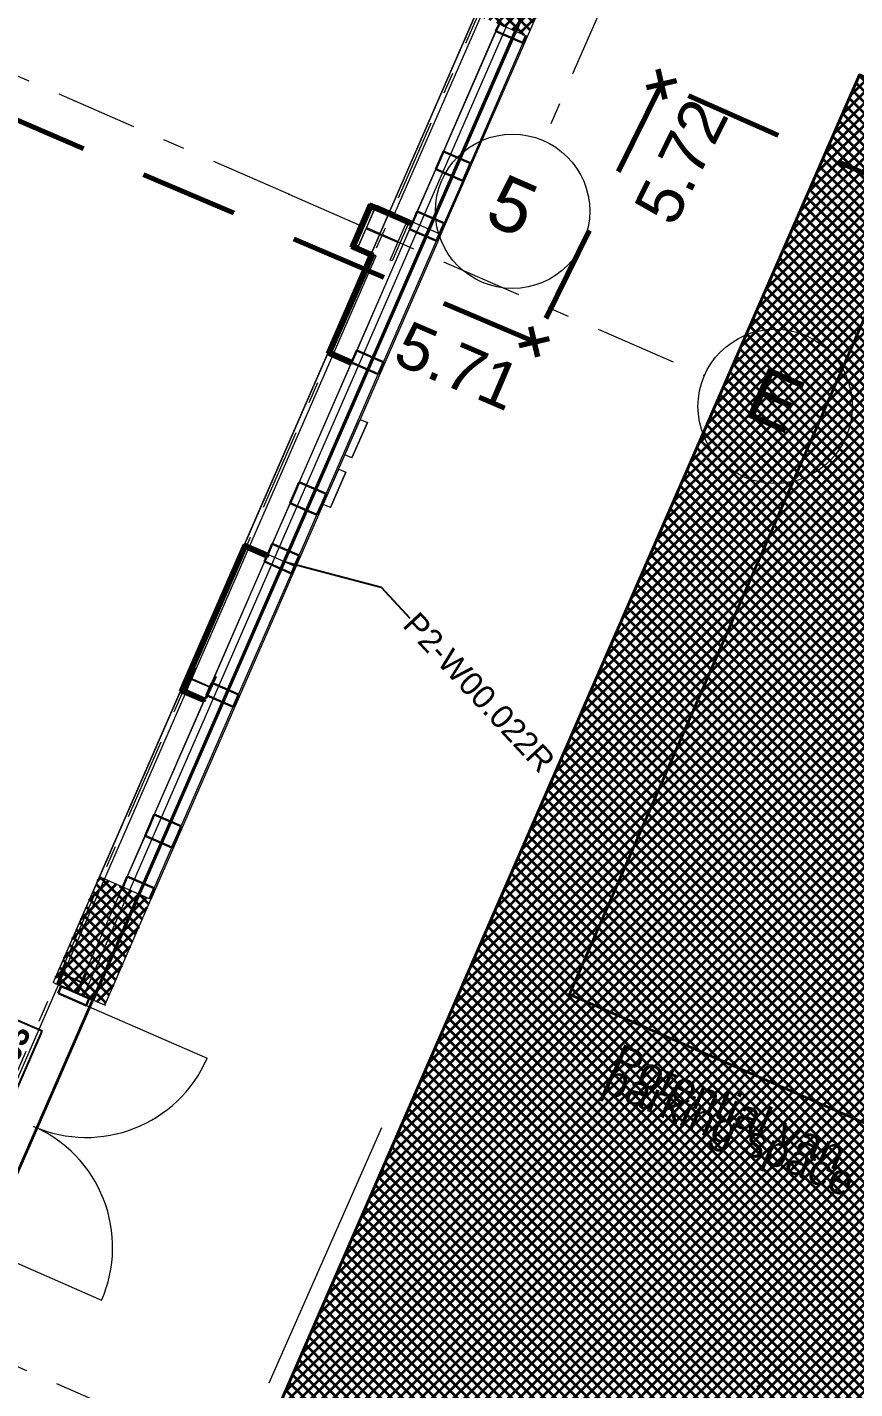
# Model space of a CAD drawing. Header units: millimetres. Extents: x -99530 to 1067232, y -97212 to 137997.
# Drawn here: x 991453 to 996813, y -20494 to -11672 of the extents above; entities that cross this region are included whole.
import ezdxf
from ezdxf.enums import TextEntityAlignment as Align

# ---------------------------------------------------------------- set-up
doc = ezdxf.new("R2010")
doc.units = ezdxf.units.MM
doc.header["$MEASUREMENT"] = 0
for name, pattern in [('2-0_5', [500, 250, -250]), ('Dashed', [564.444447, 282.222223, -282.222223]), ('Double Dashed', [1093.611073, 529.166651, -211.666656, 141.111112, -211.666656]), ('Long Dashed', [1058.333302, 634.99999, -423.333311])]:
    doc.linetypes.add(name, pattern=pattern)
for name, color, linetype in [('A-15-MG_Structural_Grid', 7, 'Continuous'), ('A-20-M_Hard_Landscape', 7, 'Continuous'), ('COLUMN.IFC Import', 7, 'Continuous'), ('New_A-05-M_Gross_Int_Computing', 7, 'Continuous'), ('New_A-15-MG_Structural_Grid_Phase_2', 7, 'Continuous'), ('New_A-20-M_Hard_Landscape', 7, 'Continuous'), ('New_A-25-M_Wall_Ext', 7, 'Continuous'), ('New_A-25-M_Wall_Int', 7, 'Continuous'), ('New_ArchiCAD Door Markers', 7, 'Continuous'), ('New_ArchiCAD Doors', 7, 'Continuous'), ('New_ArchiCAD Windows', 7, 'Continuous')]:
    doc.layers.add(name, color=color, linetype=linetype)
for name, color, linetype, lineweight, true_color in [('A-15-MG_Structural_Grid_Pen_No__163', 7, 'Continuous', 0, 0x750077), ('A-20-M_Hard_Landscape_Pen_No__53', 7, 'Continuous', 35, 0x444444), ('New_A-05-M_Gross_Int_Computing_Pen_No__74', 7, 'Continuous', 20, 0x606060), ('New_A-15-MG_Structural_Grid_Phase_2_Pen_No__222', 7, 'Continuous', 13, 0x65af33), ('New_A-20-M_Hard_Landscape-Phase 2_Pen_No__148', 7, 'Continuous', 0, 0x444444), ('New_A-20-M_Hard_Landscape_Pen_No__53', 7, 'Continuous', 35, 0x444444), ('New_A-25-M_Curtain_Wall_Pen_No__46', 7, 'Continuous', 35, 0x444444), ('New_A-25-M_Wall_Ext_Pen_No__27', 7, 'Continuous', 50, 0x2a2a2a), ('New_A-25-M_Wall_Int_Pen_No__27', 7, 'Continuous', 50, 0x2a2a2a), ('New_ArchiCAD Doors_Pen_No__23', 7, 'Continuous', 30, 0x2a2a2a), ('New_ArchiCAD Windows_Pen_No__23', 7, 'Continuous', 30, 0x2a2a2a)]:
    doc.layers.add(name, color=color, linetype=linetype, lineweight=lineweight, true_color=true_color)
for name, color, linetype, lineweight in [('A-20-M_Hard_Landscape_Pen_No__1', 7, 'Continuous', 13), ('A-20-M_Hard_Landscape_Pen_No__193', 7, 'Continuous', 18), ('COLUMN.IFC Import_Pen_No__2', 8, 'Continuous', 15), ('Demolished_G-10-P_Topo_Fence_Pen_No__177', 1, 'Continuous', 70), ('New_A-20-M_Hard_Landscape-Phase 2_Pen_No__1', 7, 'Continuous', 13), ('New_A-20-M_Hard_Landscape-Phase 2_Pen_No__155', 5, 'Continuous', 35), ('New_A-25-M_Curtain_Wall_Pen_No__85', 8, 'Continuous', 20), ('New_A-25-M_Wall_Ext_Pen_No__1', 7, 'Continuous', 13), ('New_A-25-M_Wall_Ext_Pen_No__155', 5, 'Continuous', 35), ('New_A-25-M_Wall_Ext_Pen_No__4', 7, 'Continuous', 20), ('New_A-25-M_Wall_Ext_Pen_No__87', 8, 'Continuous', 20), ('New_A-25-M_Wall_Int_Pen_No__155', 5, 'Continuous', 35), ('New_A-95-P_Text_1_50_GA_Pen_No__1', 7, 'Continuous', 13), ('New_ArchiCAD Door Markers_Pen_No__1', 7, 'Continuous', 13), ('New_ArchiCAD Door Markers_Pen_No__5', 7, 'Continuous', 25), ('New_ArchiCAD Doors_Pen_No__1', 7, 'Continuous', 13), ('New_ArchiCAD Doors_Pen_No__3', 7, 'Continuous', 18), ('New_ArchiCAD Windows_Pen_No__1', 7, 'Continuous', 13), ('New_ArchiCAD Windows_Pen_No__3', 7, 'Continuous', 18), ('New_ArchiCAD Zone Stamps_Pen_No__6', 7, 'Continuous', 35)]:
    doc.layers.add(name, color=color, linetype=linetype, lineweight=lineweight)
doc.styles.add('GENERATED_STYLE_1', font='')
doc.styles.add('GENERATED_STYLE_2', font='')
doc.styles.add('GENERATED_STYLE_3', font='')
doc.styles.add('GENERATED_STYLE_4', font='')
doc.styles.get('GENERATED_STYLE_1').set_extended_font_data('Arial', bold=True)
doc.styles.get('GENERATED_STYLE_2').set_extended_font_data('Swis721 BT', bold=True)
doc.styles.get('GENERATED_STYLE_3').set_extended_font_data('Arial')
doc.styles.get('GENERATED_STYLE_4').set_extended_font_data('Swis721 BT')
doc.dimstyles.new('GENERATED_STYLE__4', dxfattribs={"dimtxt": 0.18, "dimasz": 273.6, "dimexe": 0.18, "dimexo": 0.0625, "dimgap": 0.09, "dimtad": 0, "dimtih": 1, "dimtoh": 1, "dimdec": 4, "dimzin": 0, "dimdsep": 46, "dimcen": 0.09, "dimadec": 0, "dimazin": 0, "dimtfac": 1, "dimtdec": 4, "dimtmove": 0, "dimatfit": 3, "dimldrblk": 'ARROWHEAD_5', "dimfxl": 1, "dimtolj": 1, "dimtzin": 0, "dimarcsym": 0})
pattern_1 = [(45, (976938, 0), (-35.35534, 35.35534), []), (135, (976938, 0), (35.35534, 35.35534), [])]

# ---------------------------------------------------------------- blocks, each defined once
blk = doc.blocks.new('Robotics Lab_INB 0105_36_3', base_point=(988409.6, -14282.5))
at = {"layer": 'New_A-05-M_Gross_Int_Computing_Pen_No__74', "linetype": 'Continuous'}
for p, q in [((993834.4, -12876.5), (994916.6, -10394.6)), ((993593.8, -13101.6), (993714.7, -12824.3)), ((993714.7, -12824.3), (993834.4, -12876.5)), ((993713.5, -13153.8), (993593.8, -13101.6)), ((990766.6, -19911.9), (993713.5, -13153.8))]:
    blk.add_line(p, q, dxfattribs=at)
at = {"layer": 'New_ArchiCAD Zone Stamps_Pen_No__6'}
for tag, height, style, p in [('ROOM_NAME', 250, 'GENERATED_STYLE_1', (987873.7, -12852.3)), ('zoneNameLine2', 250, 'GENERATED_STYLE_1', (987685.2, -13284.5)), ('ROOM_NUMBER', 200, 'GENERATED_STYLE_3', (987496.8, -13705.2)), ('measuredAreaCode', 200, 'GENERATED_STYLE_3', (987339.8, -14065.3)), ('ROOM_HOLES_PRM', 200, 'GENERATED_STYLE_3', (987647.2, -14199.3)), ('DUMMY_649', 200, 'GENERATED_STYLE_3', (988276.4, -14473.7)), ('DUMMY_650', 133.3, 'GENERATED_STYLE_3', (988555.6, -14580.2))]:
    blk.add_attdef(tag, text='', height=height, rotation=336.44041, dxfattribs=dict(at, style=style)).set_placement(p, align=Align.TOP_LEFT)
blk = doc.blocks.new('Wall_75_3', base_point=(991816.2, -17948))
at = {"layer": 'New_A-25-M_Wall_Ext_Pen_No__155', "linetype": 'Continuous'}
h = blk.add_hatch(dxfattribs=at)
h.set_pattern_fill('Grid_5x5_Diagonal_0003', color=256, style=0, pattern_type=2)
h.set_pattern_definition(pattern_1)
h.paths.add_polyline_path([(995082, -10458.5), (995076, -10472.2), (995142, -10501), (995148, -10487.3)])
h = blk.add_hatch(dxfattribs=at)
h.set_pattern_fill('Grid_5x5_Diagonal_0003', color=256, style=0, pattern_type=2)
h.set_pattern_definition(pattern_1)
h.paths.add_polyline_path([(995148, -10487.3), (995142, -10501), (995143.8, -10501.8), (995149.8, -10488.1)])
at = {"layer": 'New_A-25-M_Wall_Ext_Pen_No__27', "linetype": 'Continuous'}
for p, q in [((995076, -10472.2), (995142, -10501)), ((995148, -10487.3), (995082, -10458.5)), ((995149.8, -10488.1), (995148, -10487.3)), ((995142, -10501), (995143.8, -10501.8))]:
    blk.add_line(p, q, dxfattribs=at)
at = {"layer": 'New_A-25-M_Wall_Ext_Pen_No__87', "linetype": 'Continuous'}
for p, q in [((995375, -9966.6), (995309, -9937.8)), ((995315, -9924.1), (995381, -9952.9)), ((995376.9, -9967.4), (995375, -9966.6)), ((995381, -9952.9), (995382.9, -9953.7))]:
    blk.add_line(p, q, dxfattribs=at)
at = {"layer": 'New_A-25-M_Wall_Ext_Pen_No__87', "linetype": 'Continuous', "flags": 128}
for points in [[(995309, -9937.8), (995082, -10458.5)], [(995149.8, -10488.1), (995376.9, -9967.4)], [(995320.5, -9911.5), (995315, -9924.1)], [(995386.5, -9940.2), (995320.5, -9911.5)], [(995382.9, -9953.7), (995388.4, -9941)], [(995388.4, -9941), (995386.5, -9940.2)], [(995076, -10472.2), (991816.2, -17948)], [(991884, -17977.6), (995143.8, -10501.8)], [(991882.2, -17976.8), (991816.2, -17948)], [(991884, -17977.6), (991882.2, -17976.8)]]:
    blk.add_lwpolyline(points, dxfattribs=at)
blk = doc.blocks.new('Mesh_18_3', base_point=(996843.1, -11980.5))
at = {"layer": 'New_A-20-M_Hard_Landscape_Pen_No__53', "linetype": 'Continuous', "flags": 128}
blk.add_lwpolyline([(996843.1, -11980.5), (990908.8, -25589.7), (1000198, -29640.2), (1003619.1, -21794.5), (1003503.1, -21743.9), (1003565.3, -21601.2), (1001032.3, -20496.7), (1003483.2, -14875.9), (1003484.7, -14872.4)], close=True, dxfattribs=at)
blk = doc.blocks.new('Mesh_20_3', base_point=(988930.7, -24727.1))
at = {"layer": 'New_A-20-M_Hard_Landscape_Pen_No__53', "linetype": 'Continuous', "flags": 128}
blk.add_lwpolyline([(988930.7, -24727.1), (988131.3, -26560.4), (999398.6, -31473.5), (1000198, -29640.2), (990908.8, -25589.7), (996843.1, -11980.5), (1005863.9, -15914), (1005925.7, -15772.3), (1017857.8, -20975.3), (1018925.2, -18527.4), (995994.2, -8528.3)], close=True, dxfattribs=at)
blk = doc.blocks.new('Mesh_22_3', base_point=(997448.2, -12244.3))
at = {"layer": 'A-20-M_Hard_Landscape_Pen_No__53', "linetype": 'Continuous', "flags": 128}
blk.add_lwpolyline([(997448.2, -12244.3), (1002739.2, -14551.5), (1000256.1, -20246.2), (994965, -17939)], close=True, dxfattribs=at)
blk = doc.blocks.new('Triple Window 19[5]_3', base_point=(976938, 0))
at = {"layer": 'New_ArchiCAD Windows_Pen_No__1', "linetype": 'Continuous'}
for p, q in [((993010.6, -15089.1), (993010.2, -15088.9)), ((993184.3, -15164.8), (993010.6, -15089.1)), ((992071.3, -17243.2), (992070.9, -17243)), ((992245, -17319), (992071.3, -17243.2))]:
    blk.add_line(p, q, dxfattribs=at)
at = {"layer": 'New_ArchiCAD Windows_Pen_No__23', "linetype": 'Continuous'}
for p, q in [((993010.2, -15088.9), (992990.2, -15134.7)), ((992990.2, -15134.7), (993164.4, -15210.7)), ((993164.4, -15210.7), (993184.3, -15164.8)), ((992630.5, -15959.7), (992613.3, -15999.1)), ((992647.7, -15920.3), (992630.5, -15959.7)), ((992821.8, -15996.2), (992647.7, -15920.3)), ((992613.3, -15999.1), (992787.4, -16075.1)), ((992787.4, -16075.1), (992804.6, -16035.7)), ((992804.6, -16035.7), (992821.8, -15996.2)), ((992250.8, -16830.5), (992215.8, -16910.7)), ((992275.7, -16773.2), (992250.8, -16830.5)), ((992449.9, -16849.2), (992275.7, -16773.2)), ((992424.9, -16906.5), (992449.9, -16849.2)), ((992215.8, -16910.7), (992389.9, -16986.7)), ((992389.9, -16986.7), (992424.9, -16906.5)), ((992100.9, -17174.3), (992070.9, -17243)), ((992275, -17250.2), (992100.9, -17174.3)), ((992245, -17319), (992275, -17250.2))]:
    blk.add_line(p, q, dxfattribs=at)
at = {"layer": 'New_ArchiCAD Windows_Pen_No__3', "linetype": 'Continuous'}
for p, q in [((992858.9, -15022.9), (991919.6, -17177.1)), ((993193.5, -15168.8), (992254.2, -17323)), ((992990.2, -15134.7), (992647.7, -15920.3)), ((992821.8, -15996.2), (993164.4, -15210.7)), ((992613.3, -15999.1), (992275.7, -16773.2)), ((992449.9, -16849.2), (992787.4, -16075.1)), ((992215.8, -16910.7), (992100.9, -17174.3)), ((992275, -17250.2), (992389.9, -16986.7))]:
    blk.add_line(p, q, dxfattribs=at)
blk = doc.blocks.new('Triple Window 19[6]_3', base_point=(976938, 0))
at = {"layer": 'New_ArchiCAD Windows_Pen_No__1', "linetype": 'Continuous'}
for p, q in [((993949.9, -12935), (993949.5, -12934.8)), ((994123.6, -13010.7), (993949.9, -12935)), ((993010.6, -15089.1), (993010.2, -15088.9)), ((993184.3, -15164.8), (993010.6, -15089.1))]:
    blk.add_line(p, q, dxfattribs=at)
at = {"layer": 'New_ArchiCAD Windows_Pen_No__23', "linetype": 'Continuous'}
for p, q in [((993949.5, -12934.8), (993929.5, -12980.6)), ((993929.5, -12980.6), (994103.7, -13056.6)), ((994103.7, -13056.6), (994123.6, -13010.7)), ((993569.8, -13805.6), (993552.6, -13845)), ((993552.6, -13845), (993726.7, -13921)), ((993587, -13766.2), (993569.8, -13805.6)), ((993761.1, -13842.1), (993587, -13766.2)), ((993743.9, -13881.5), (993761.1, -13842.1)), ((993726.7, -13921), (993743.9, -13881.5)), ((993215, -14619.1), (993190.1, -14676.4)), ((993389.2, -14695.1), (993215, -14619.1)), ((993190.1, -14676.4), (993155.1, -14756.6)), ((993364.2, -14752.4), (993389.2, -14695.1)), ((993155.1, -14756.6), (993329.2, -14832.6)), ((993329.2, -14832.6), (993364.2, -14752.4)), ((993040.2, -15020.2), (993010.2, -15088.9)), ((993214.3, -15096.1), (993040.2, -15020.2)), ((993184.3, -15164.8), (993214.3, -15096.1))]:
    blk.add_line(p, q, dxfattribs=at)
at = {"layer": 'New_ArchiCAD Windows_Pen_No__3', "linetype": 'Continuous'}
for p, q in [((993798.2, -12868.8), (992858.9, -15022.9)), ((994132.8, -13014.7), (993193.5, -15168.8)), ((993929.5, -12980.6), (993587, -13766.2)), ((993761.1, -13842.1), (994103.7, -13056.6)), ((993552.6, -13845), (993215, -14619.1)), ((993389.2, -14695.1), (993726.7, -13921)), ((993155.1, -14756.6), (993040.2, -15020.2)), ((993214.3, -15096.1), (993329.2, -14832.6))]:
    blk.add_line(p, q, dxfattribs=at)
blk = doc.blocks.new('Double Window 19[7]_3', base_point=(976938, 0))
at = {"layer": 'New_ArchiCAD Windows_Pen_No__1', "linetype": 'Continuous'}
for p, q in [((994509.5, -11651.7), (994509.1, -11651.5)), ((994683.2, -11727.4), (994509.5, -11651.7)), ((993949.9, -12935), (993949.5, -12934.8)), ((994123.6, -13010.7), (993949.9, -12935))]:
    blk.add_line(p, q, dxfattribs=at)
at = {"layer": 'New_ArchiCAD Windows_Pen_No__23', "linetype": 'Continuous'}
for p, q in [((994489.1, -11697.3), (994509.1, -11651.5)), ((994663.2, -11773.3), (994489.1, -11697.3)), ((994683.2, -11727.4), (994663.2, -11773.3)), ((994099.4, -12591), (994129.4, -12522.3)), ((994129.4, -12522.3), (994149.3, -12476.5)), ((994149.3, -12476.5), (994323.5, -12552.4)), ((994273.5, -12667), (994099.4, -12591)), ((994303.5, -12598.2), (994273.5, -12667)), ((994323.5, -12552.4), (994303.5, -12598.2)), ((993949.5, -12934.8), (993979.5, -12866)), ((993979.5, -12866), (994153.6, -12942)), ((994153.6, -12942), (994123.6, -13010.7))]:
    blk.add_line(p, q, dxfattribs=at)
at = {"layer": 'New_ArchiCAD Windows_Pen_No__3', "linetype": 'Continuous'}
for p, q in [((993798.2, -12868.8), (994357.8, -11585.5)), ((994132.8, -13014.7), (994692.4, -11731.4)), ((994149.3, -12476.5), (994489.1, -11697.3)), ((994663.2, -11773.3), (994323.5, -12552.4)), ((993979.5, -12866), (994099.4, -12591)), ((994273.5, -12667), (994153.6, -12942))]:
    blk.add_line(p, q, dxfattribs=at)
blk = doc.blocks.new('Door Stamp 17[18]_3', base_point=(991593.5, -18838.2))
at = {"layer": 'New_ArchiCAD Door Markers_Pen_No__5', "linetype": 'Continuous'}
for p, q in [((991355.1, -18092.1), (990884.5, -19171.3)), ((991549.2, -18176.7), (991355.1, -18092.1)), ((991078.6, -19255.9), (991549.2, -18176.7)), ((991078.6, -19255.9), (991549.2, -18176.7)), ((990884.5, -19171.3), (991078.6, -19255.9))]:
    blk.add_line(p, q, dxfattribs=at)
at = {"layer": 'New_ArchiCAD Door Markers_Pen_No__1', "style": 'GENERATED_STYLE_2'}
blk.add_attdef('AC_WIDO_ID', text='', height=150, rotation=66.44041, dxfattribs=at).set_placement((991102.1, -19157.2), align=Align.BOTTOM_LEFT)
blk = doc.blocks.new('Double Door with Transom 19[22]_3', base_point=(976938, 0))
at = {"layer": 'New_ArchiCAD Doors_Pen_No__1', "linetype": 'Continuous'}
for p, q in [((991769.1, -17927.5), (991672.9, -17885.6)), ((991771.9, -17928.7), (991769.1, -17927.5)), ((991772.3, -17928.9), (991771.9, -17928.7)), ((991854.4, -17964.7), (991772.3, -17928.9)), ((991045.7, -19586.6), (990949.4, -19544.7)), ((991048.4, -19587.8), (991045.7, -19586.6)), ((991048.9, -19588), (991048.4, -19587.8)), ((991130.9, -19623.8), (991048.9, -19588))]:
    blk.add_line(p, q, dxfattribs=at)
at = {"layer": 'New_ArchiCAD Doors_Pen_No__23', "linetype": 'Continuous'}
for p, q in [((991672.9, -17885.6), (991652.9, -17931.4)), ((991854.4, -17964.7), (991672.9, -17885.6)), ((991652.9, -17931.4), (991834.4, -18010.5)), ((991834.4, -18010.5), (991854.4, -17964.7)), ((990969.4, -19498.8), (990949.4, -19544.7)), ((990949.4, -19544.7), (991130.9, -19623.8)), ((991150.9, -19578), (990969.4, -19498.8)), ((991130.9, -19623.8), (991150.9, -19578))]:
    blk.add_line(p, q, dxfattribs=at)
at = {"layer": 'New_ArchiCAD Doors_Pen_No__3', "linetype": 'Continuous'}
for p, q in [((991834.4, -18010.5), (992618.1, -18352.3)), ((991150.9, -19578), (991934.6, -19919.7))]:
    blk.add_line(p, q, dxfattribs=at)
for centre, start, end in [((991834.4, -18010.5), 246.44041, 336.44041), ((991150.9, -19578), 336.44041, 66.44041)]:
    blk.add_arc(centre, 855, start, end, dxfattribs=at)
at = {"layer": 'New_ArchiCAD Door Markers'}
ref = blk.add_blockref('Door Stamp 17[18]_3', (991593.5, -18838.2), dxfattribs=at)
ref.add_attrib('AC_WIDO_ID', 'ExD00.003', dxfattribs={"layer": 'New_ArchiCAD Door Markers_Pen_No__1', "color": 7, "height": 150, "rotation": 66.44041, "style": 'GENERATED_STYLE_2'}).set_placement((991102.1, -19157.2), align=Align.BOTTOM_LEFT)
blk = doc.blocks.new('Wall_200_3', base_point=(996051.7, -8614.2))
at = {"layer": 'New_A-25-M_Wall_Ext_Pen_No__155', "linetype": 'Continuous'}
h = blk.add_hatch(dxfattribs=at)
h.set_pattern_fill('Grid_5x5_Diagonal_0003', color=256, style=0, pattern_type=2)
h.set_pattern_definition(pattern_1)
h.paths.add_polyline_path([(994357.8, -11585.5), (994371.6, -11591.5), (994374.3, -11592.7), (994506.3, -11650.3), (994509.1, -11651.5), (994509.5, -11651.7), (994683.2, -11727.4), (994691.8, -11731.1), (994692.4, -11731.4), (995438.2, -10021), (995437.6, -10020.8), (995256.7, -9941.9), (995255.3, -9941.3), (995254.9, -9941.1), (995252.1, -9939.9), (995120.1, -9882.3), (995117.4, -9881.1), (995103.6, -9875.1), (994886.5, -10373.2), (994900.2, -10379.2), (994894.2, -10392.9), (994880.5, -10387)])
h = blk.add_hatch(dxfattribs=at)
h.set_pattern_fill('Grid_5x5_Diagonal_0003', color=256, style=0, pattern_type=2)
h.set_pattern_definition(pattern_1)
h.paths.add_polyline_path([(991919.6, -17177.1), (991620.6, -17862.8), (991634.4, -17868.8), (991637.1, -17870), (991672.9, -17885.6), (991769.1, -17927.5), (991771.9, -17928.7), (991772.3, -17928.9), (991854.4, -17964.7), (991954.6, -18008.4), (991955.2, -18008.7), (992254.2, -17323), (992253.6, -17322.7), (992245, -17319), (992071.3, -17243.2), (992070.9, -17243), (992068.1, -17241.8), (991936.1, -17184.3), (991933.4, -17183.1)])
at = {"layer": 'New_A-25-M_Wall_Ext_Pen_No__1', "linetype": 'Continuous'}
for p, q in [((994683.2, -11727.4), (994509.5, -11651.7)), ((994691.8, -11731.1), (994683.2, -11727.4)), ((994692.4, -11731.4), (994691.8, -11731.1)), ((991933.4, -17183.1), (991919.6, -17177.1)), ((991936.1, -17184.3), (991933.4, -17183.1)), ((992068.1, -17241.8), (991936.1, -17184.3)), ((992070.9, -17243), (992068.1, -17241.8)), ((992071.3, -17243.2), (992070.9, -17243)), ((992245, -17319), (992071.3, -17243.2)), ((992253.6, -17322.7), (992245, -17319)), ((992254.2, -17323), (992253.6, -17322.7)), ((991634.4, -17868.8), (991620.6, -17862.8)), ((991637.1, -17870), (991634.4, -17868.8)), ((991672.9, -17885.6), (991637.1, -17870)), ((991769.1, -17927.5), (991672.9, -17885.6)), ((991771.9, -17928.7), (991769.1, -17927.5)), ((991772.3, -17928.9), (991771.9, -17928.7)), ((991854.4, -17964.7), (991772.3, -17928.9)), ((991954.6, -18008.4), (991854.4, -17964.7)), ((991955.2, -18008.7), (991954.6, -18008.4))]:
    blk.add_line(p, q, dxfattribs=at)
at = {"layer": 'New_A-25-M_Wall_Ext_Pen_No__1', "linetype": 'Continuous', "flags": 128}
for points in [[(994692.4, -11731.4), (995438.2, -10021)], [(991919.6, -17177.1), (991620.6, -17862.8)], [(991955.2, -18008.7), (992254.2, -17323)]]:
    blk.add_lwpolyline(points, dxfattribs=at)
at = {"layer": 'New_ArchiCAD Doors', "color": 251, "linetype": 'Continuous', "lineweight": 20, "true_color": 0x606060}
blk.add_blockref('Double Door with Transom 19[22]_3', (976938, 0), dxfattribs=at)
at = {"layer": 'New_ArchiCAD Windows', "color": 251, "linetype": 'Continuous', "lineweight": 20, "true_color": 0x606060}
for name in ['Double Window 19[7]_3', 'Triple Window 19[6]_3', 'Triple Window 19[5]_3']:
    blk.add_blockref(name, (976938, 0), dxfattribs=at)
blk = doc.blocks.new('Wall_215_3', base_point=(993010.2, -15088.9))
at = {"layer": 'New_A-25-M_Wall_Int_Pen_No__155', "linetype": 'Continuous'}
h = blk.add_hatch(dxfattribs=at)
h.set_pattern_fill('Grid_5x5_Diagonal_0003', color=256, style=0, pattern_type=2)
h.set_pattern_definition(pattern_1)
h.paths.add_polyline_path([(993010.2, -15088.9), (992858.9, -15022.9), (992866.7, -15042.7), (993004.2, -15102.6)])
at = {"layer": 'New_A-25-M_Wall_Int_Pen_No__27', "linetype": 'Continuous', "flags": 128}
for points in [[(993010.2, -15088.9), (992858.9, -15022.9)], [(992866.7, -15042.7), (993004.2, -15102.6)], [(993004.2, -15102.6), (993010.2, -15088.9)]]:
    blk.add_lwpolyline(points, dxfattribs=at)
blk = doc.blocks.new('Wall_216_3', base_point=(992858.9, -15022.9))
at = {"layer": 'New_A-25-M_Wall_Int_Pen_No__155', "linetype": 'Continuous'}
h = blk.add_hatch(dxfattribs=at)
h.set_pattern_fill('Grid_5x5_Diagonal_0003', color=256, style=0, pattern_type=2)
h.set_pattern_definition(pattern_1)
h.paths.add_polyline_path([(992858.9, -15022.9), (992444.4, -15973.7), (992464.1, -15966), (992866.7, -15042.7)])
at = {"layer": 'New_A-25-M_Wall_Int_Pen_No__27', "linetype": 'Continuous', "flags": 128}
for points in [[(992858.9, -15022.9), (992444.4, -15973.7)], [(992464.1, -15966), (992866.7, -15042.7)]]:
    blk.add_lwpolyline(points, dxfattribs=at)
blk = doc.blocks.new('Wall_217_3', base_point=(993675, -13151.6))
at = {"layer": 'New_A-25-M_Wall_Int_Pen_No__155', "linetype": 'Continuous'}
h = blk.add_hatch(dxfattribs=at)
h.set_pattern_fill('Grid_5x5_Diagonal_0003', color=256, style=0, pattern_type=2)
h.set_pattern_definition(pattern_1)
h.paths.add_polyline_path([(993675, -13151.6), (993398.3, -13786.1), (993418, -13778.3), (993694.7, -13143.8)])
at = {"layer": 'New_A-25-M_Wall_Int_Pen_No__27', "linetype": 'Continuous', "flags": 128}
for points in [[(993418, -13778.3), (993694.7, -13143.8)], [(993675, -13151.6), (993398.3, -13786.1)]]:
    blk.add_lwpolyline(points, dxfattribs=at)
blk = doc.blocks.new('Wall_218_3', base_point=(993398.3, -13786.1))
at = {"layer": 'New_A-25-M_Wall_Int_Pen_No__155', "linetype": 'Continuous'}
h = blk.add_hatch(dxfattribs=at)
h.set_pattern_fill('Grid_5x5_Diagonal_0003', color=256, style=0, pattern_type=2)
h.set_pattern_definition(pattern_1)
h.paths.add_polyline_path([(993398.3, -13786.1), (993549.5, -13852.1), (993555.5, -13838.3), (993418, -13778.3)])
at = {"layer": 'New_A-25-M_Wall_Int_Pen_No__27', "linetype": 'Continuous', "flags": 128}
for points in [[(993398.3, -13786.1), (993549.5, -13852.1)], [(993555.5, -13838.3), (993418, -13778.3)], [(993549.5, -13852.1), (993555.5, -13838.3)]]:
    blk.add_lwpolyline(points, dxfattribs=at)
blk = doc.blocks.new('Wall_219_3', base_point=(992595.5, -16039.6))
at = {"layer": 'New_A-25-M_Wall_Int_Pen_No__155', "linetype": 'Continuous'}
h = blk.add_hatch(dxfattribs=at)
h.set_pattern_fill('Grid_5x5_Diagonal_0003', color=256, style=0, pattern_type=2)
h.set_pattern_definition(pattern_1)
h.paths.add_polyline_path([(992601.5, -16025.9), (992464.1, -15966), (992444.4, -15973.7), (992595.5, -16039.6)])
at = {"layer": 'New_A-25-M_Wall_Int_Pen_No__27', "linetype": 'Continuous', "flags": 128}
for points in [[(992601.5, -16025.9), (992464.1, -15966)], [(992444.4, -15973.7), (992595.5, -16039.6)], [(992595.5, -16039.6), (992601.5, -16025.9)]]:
    blk.add_lwpolyline(points, dxfattribs=at)
blk = doc.blocks.new('Wall_237_3', base_point=(993948, -12938.3))
at = {"layer": 'New_A-25-M_Wall_Int_Pen_No__155', "linetype": 'Continuous'}
h = blk.add_hatch(dxfattribs=at)
h.set_pattern_fill('Grid_5x5_Diagonal_0003', color=256, style=0, pattern_type=2)
h.set_pattern_definition(pattern_1)
h.paths.add_polyline_path([(993796.7, -12872.3), (993672.8, -12818.3), (993680.6, -12838.1), (993790.7, -12886.1)])
at = {"layer": 'New_A-25-M_Wall_Int_Pen_No__27', "linetype": 'Continuous', "flags": 128}
for points in [[(993796.7, -12872.3), (993672.8, -12818.3)], [(993680.6, -12838.1), (993790.7, -12886.1)]]:
    blk.add_lwpolyline(points, dxfattribs=at)
blk = doc.blocks.new('Wall_238_3', base_point=(993672.8, -12818.3))
at = {"layer": 'New_A-25-M_Wall_Int_Pen_No__155', "linetype": 'Continuous'}
h = blk.add_hatch(dxfattribs=at)
h.set_pattern_fill('Grid_5x5_Diagonal_0003', color=256, style=0, pattern_type=2)
h.set_pattern_definition(pattern_1)
h.paths.add_polyline_path([(993672.8, -12818.3), (993551.1, -13097.5), (993570.8, -13089.8), (993680.6, -12838.1)])
at = {"layer": 'New_A-25-M_Wall_Int_Pen_No__27', "linetype": 'Continuous', "flags": 128}
for points in [[(993672.8, -12818.3), (993551.1, -13097.5)], [(993570.8, -13089.8), (993680.6, -12838.1)]]:
    blk.add_lwpolyline(points, dxfattribs=at)
blk = doc.blocks.new('Wall_239_3', base_point=(993551.1, -13097.5))
at = {"layer": 'New_A-25-M_Wall_Int_Pen_No__155', "linetype": 'Continuous'}
h = blk.add_hatch(dxfattribs=at)
h.set_pattern_fill('Grid_5x5_Diagonal_0003', color=256, style=0, pattern_type=2)
h.set_pattern_definition(pattern_1)
h.paths.add_polyline_path([(993551.1, -13097.5), (993675, -13151.6), (993694.7, -13143.8), (993570.8, -13089.8)])
at = {"layer": 'New_A-25-M_Wall_Int_Pen_No__27', "linetype": 'Continuous', "flags": 128}
for points in [[(993551.1, -13097.5), (993675, -13151.6)], [(993694.7, -13143.8), (993570.8, -13089.8)]]:
    blk.add_lwpolyline(points, dxfattribs=at)
blk = doc.blocks.new('Wall_244_3', base_point=(991771.9, -17928.7))
at = {"layer": 'New_A-25-M_Wall_Ext_Pen_No__155', "linetype": 'Continuous'}
h = blk.add_hatch(dxfattribs=at)
h.set_pattern_fill('Grid_5x5_Diagonal_0003', color=256, style=0, pattern_type=2)
h.set_pattern_definition(pattern_1)
h.paths.add_polyline_path([(994886.5, -10373.2), (994880.5, -10387), (994894.2, -10392.9), (994900.2, -10379.2)])
h = blk.add_hatch(dxfattribs=at)
h.set_pattern_fill('Grid_5x5_Diagonal_0003', color=256, style=0, pattern_type=2)
h.set_pattern_definition(pattern_1)
h.paths.add_polyline_path([(994900.2, -10379.2), (994894.2, -10392.9), (994896, -10393.7), (994902, -10380)])
h = blk.add_hatch(dxfattribs=at)
h.set_pattern_fill('Grid_5x5_Diagonal_0003', color=256, style=0, pattern_type=2)
h.set_pattern_definition(pattern_1)
h.paths.add_polyline_path([(994902, -10380), (994896, -10393.7), (995029.9, -10452.1), (995035.9, -10438.4)])
h = blk.add_hatch(dxfattribs=at)
h.set_pattern_fill('Grid_5x5_Diagonal_0003', color=256, style=0, pattern_type=2)
h.set_pattern_definition(pattern_1)
h.paths.add_polyline_path([(995035.9, -10438.4), (995029.9, -10452.1), (995031.7, -10452.9), (995037.7, -10439.2)])
h = blk.add_hatch(dxfattribs=at)
h.set_pattern_fill('Grid_5x5_Diagonal_0003', color=256, style=0, pattern_type=2)
h.set_pattern_definition(pattern_1)
h.paths.add_polyline_path([(993796.7, -12872.3), (993790.7, -12886.1), (993804.5, -12892.1), (993810.5, -12878.3)])
h = blk.add_hatch(dxfattribs=at)
h.set_pattern_fill('Grid_5x5_Diagonal_0003', color=256, style=0, pattern_type=2)
h.set_pattern_definition(pattern_1)
h.paths.add_polyline_path([(993810.5, -12878.3), (993804.5, -12892.1), (993806.3, -12892.9), (993812.3, -12879.1)])
h = blk.add_hatch(dxfattribs=at)
h.set_pattern_fill('Grid_5x5_Diagonal_0003', color=256, style=0, pattern_type=2)
h.set_pattern_definition(pattern_1)
h.paths.add_polyline_path([(993812.3, -12879.1), (993806.3, -12892.9), (993940.1, -12951.2), (993946.1, -12937.5)])
h = blk.add_hatch(dxfattribs=at)
h.set_pattern_fill('Grid_5x5_Diagonal_0003', color=256, style=0, pattern_type=2)
h.set_pattern_definition(pattern_1)
h.paths.add_polyline_path([(993946.1, -12937.5), (993940.1, -12951.2), (993942, -12952), (993948, -12938.3)])
at = {"layer": 'New_A-25-M_Wall_Ext_Pen_No__27', "linetype": 'Continuous'}
for p, q in [((994880.5, -10387), (994894.2, -10392.9)), ((994900.2, -10379.2), (994886.5, -10373.2)), ((994894.2, -10392.9), (994896, -10393.7)), ((994896, -10393.7), (995029.9, -10452.1)), ((994902, -10380), (994900.2, -10379.2)), ((995035.9, -10438.4), (994902, -10380)), ((995029.9, -10452.1), (995031.7, -10452.9)), ((995037.7, -10439.2), (995035.9, -10438.4)), ((993810.5, -12878.3), (993796.7, -12872.3)), ((993812.3, -12879.1), (993810.5, -12878.3)), ((993946.1, -12937.5), (993812.3, -12879.1)), ((993790.7, -12886.1), (993804.5, -12892.1)), ((993804.5, -12892.1), (993806.3, -12892.9)), ((993806.3, -12892.9), (993940.1, -12951.2)), ((993940.1, -12951.2), (993942, -12952)), ((993948, -12938.3), (993946.1, -12937.5))]:
    blk.add_line(p, q, dxfattribs=at)
at = {"layer": 'New_A-25-M_Wall_Ext_Pen_No__87', "linetype": 'Continuous'}
for p, q in [((995127.2, -9858.6), (995113.5, -9852.6)), ((995119.5, -9838.8), (995133.2, -9844.8)), ((995129.1, -9859.4), (995127.2, -9858.6)), ((995262.9, -9917.7), (995129.1, -9859.4)), ((995133.2, -9844.8), (995135.1, -9845.6)), ((995135.1, -9845.6), (995268.9, -9904)), ((995264.7, -9918.5), (995262.9, -9917.7)), ((995268.9, -9904), (995270.7, -9904.8))]:
    blk.add_line(p, q, dxfattribs=at)
at = {"layer": 'New_A-25-M_Wall_Ext_Pen_No__87', "linetype": 'Continuous', "flags": 128}
for points in [[(995113.5, -9852.6), (994886.5, -10373.2)], [(995125, -9826.2), (995119.5, -9838.8)], [(995138.7, -9832.2), (995125, -9826.2)], [(995140.6, -9833), (995138.7, -9832.2)], [(995274.4, -9891.3), (995140.6, -9833)], [(995037.7, -10439.2), (995264.7, -9918.5)], [(995270.7, -9904.8), (995276.2, -9892.1)], [(995276.2, -9892.1), (995274.4, -9891.3)], [(994880.5, -10387), (993796.7, -12872.3)], [(991771.9, -17928.7), (995031.7, -10452.9)], [(993790.7, -12886.1), (991620.6, -17862.8)], [(991634.4, -17868.8), (991620.6, -17862.8)], [(991636.2, -17869.6), (991634.4, -17868.8)], [(991770.1, -17927.9), (991636.2, -17869.6)], [(991771.9, -17928.7), (991770.1, -17927.9)]]:
    blk.add_lwpolyline(points, dxfattribs=at)
blk = doc.blocks.new('Standard grid marker')
at = {"layer": 'A-15-MG_Structural_Grid_Pen_No__163', "linetype": 'Double Dashed'}
blk.add_line((29726, 0), (30726, 0), dxfattribs=at)
at = {"layer": 'A-15-MG_Structural_Grid_Pen_No__163', "linetype": 'Continuous'}
blk.add_circle((31226, 0), 500, dxfattribs=at)
at = {"layer": 'A-15-MG_Structural_Grid_Pen_No__163', "style": 'GENERATED_STYLE_4'}
for tag, p in [('AC_MarkerText_1_0', (-500, 41.2)), ('AC_MarkerText_1_1', (31226, 41.2))]:
    blk.add_attdef(tag, text='', height=350, rotation=90, dxfattribs=at).set_placement(p, align=Align.MIDDLE_CENTER)
blk = doc.blocks.new('Vertical Gable Louver 19[32]_3', base_point=(993510.1, -14442.9))
at = {"layer": 'New_A-25-M_Wall_Ext_Pen_No__4', "linetype": 'Continuous'}
for p, q in [((993510.1, -14442.9), (993610, -14213.8)), ((993655.8, -14233.7), (993555.9, -14462.9)), ((993555.9, -14462.9), (993655.8, -14233.7)), ((993610, -14213.8), (993655.8, -14233.7)), ((993555.9, -14462.9), (993510.1, -14442.9))]:
    blk.add_line(p, q, dxfattribs=at)
blk = doc.blocks.new('Vertical Gable Louver 19[33]_3', base_point=(993370.2, -14763.7))
at = {"layer": 'New_A-25-M_Wall_Ext_Pen_No__4', "linetype": 'Continuous'}
for p, q in [((993370.2, -14763.7), (993470.1, -14534.6)), ((993515.9, -14554.6), (993416, -14783.7)), ((993416, -14783.7), (993515.9, -14554.6)), ((993470.1, -14534.6), (993515.9, -14554.6)), ((993416, -14783.7), (993370.2, -14763.7))]:
    blk.add_line(p, q, dxfattribs=at)
blk = doc.blocks.new('Column 27')
at = {"layer": 'COLUMN.IFC Import_Pen_No__2', "linetype": 'Continuous'}
for p, q in [((-76.1, 69.4), (-76.1, 76.2)), ((2.901, 76.2), (-76.1, 76.2)), ((-2.9, 69.4), (-76.1, 69.4)), ((-2.9, -69.4), (-2.9, 69.4)), ((2.901, 76.2), (2.9, 69.4)), ((2.9, 69.4), (2.9, 57.8)), ((2.9, 57.8), (2.9, -69.4)), ((76.1, 76.2), (2.901, 76.2)), ((2.901, 69.4), (76.1, 69.4)), ((76.1, 69.4), (76.1, 76.2)), ((-76.1, -69.4), (-2.9, -69.4)), ((-76.1, -76.2), (-76.1, -69.4)), ((76.1, -76.2), (-76.1, -76.2)), ((2.9, -69.4), (76.1, -69.4)), ((76.1, -69.4), (76.1, -76.2))]:
    blk.add_line(p, q, dxfattribs=at)
blk = doc.blocks.new('Column 29')
at = {"layer": 'COLUMN.IFC Import_Pen_No__2', "linetype": 'Continuous'}
for p, q in [((-76.1, 69.4), (-76.1, 76.2)), ((2.901, 76.2), (-76.1, 76.2)), ((-2.9, 69.4), (-76.1, 69.4)), ((-2.9, -69.4), (-2.9, 69.4)), ((2.901, 76.2), (2.9, 69.4)), ((2.9, 69.4), (2.9, 57.8)), ((2.9, 57.8), (2.9, -69.4)), ((76.1, 76.2), (2.901, 76.2)), ((2.901, 69.4), (76.1, 69.4)), ((76.1, 69.4), (76.1, 76.2)), ((-76.1, -69.4), (-2.9, -69.4)), ((-76.1, -76.2), (-76.1, -69.4)), ((76.1, -76.2), (-76.1, -76.2)), ((2.9, -69.4), (76.1, -69.4)), ((76.1, -69.4), (76.1, -76.2))]:
    blk.add_line(p, q, dxfattribs=at)
blk = doc.blocks.new('Column 99')
at = {"layer": 'COLUMN.IFC Import_Pen_No__2', "linetype": 'Continuous'}
for p, q in [((-127.3, 127.05), (127.3, 127.05)), ((-127.3, 112.85), (-127.3, 127.05)), ((-4.3, 112.85), (-127.3, 112.85)), ((-4.3, -112.85), (-4.3, 112.85)), ((4.3, 112.85), (4.3, -112.85)), ((127.3, 112.85), (4.3, 112.85)), ((127.3, 127.05), (127.3, 112.85)), ((-127.3, -112.85), (-4.3, -112.85)), ((-127.3, -127.05), (-127.3, -112.85)), ((127.3, -127.05), (-127.3, -127.05)), ((4.3, -112.85), (127.3, -112.85)), ((127.3, -112.85), (127.3, -127.05))]:
    blk.add_line(p, q, dxfattribs=at)
blk = doc.blocks.new('ARROWHEAD_5')
at = {"color": 0, "linetype": 'Continuous', "lineweight": 0}
blk.add_line((0, 0), (-1, 0), dxfattribs=at)
blk.add_solid([(-1, 0.2679), (0, 0), (-1, -0.2679), (-1, 0.2679)], dxfattribs=at)
blk = doc.blocks.new('Standard grid marker[48]_3', base_point=(992775, -20956.1))
at = {"layer": 'New_A-15-MG_Structural_Grid_Phase_2_Pen_No__222', "linetype": 'Double Dashed'}
blk.add_line((992128.7, -20674.3), (963323, -8113.6), dxfattribs=at)
at = {"layer": 'New_A-15-MG_Structural_Grid_Phase_2_Pen_No__222', "style": 'GENERATED_STYLE_4'}
for tag, p in [('AC_MarkerText_1_1', (962218.3, -7588.5)), ('AC_MarkerText_1_0', (993233.3, -21112.6))]:
    blk.add_attdef(tag, text='', height=350, rotation=336.44041, dxfattribs=at).set_placement(p, align=Align.MIDDLE_CENTER)
blk = doc.blocks.new('Standard grid marker[50]_3', base_point=(974614.1, -56907.5))
at = {"layer": 'New_A-15-MG_Structural_Grid_Phase_2_Pen_No__222', "linetype": 'Double Dashed'}
blk.add_line((975498.1, -54880.3), (995987.3, -7892), dxfattribs=at)
at = {"layer": 'New_A-15-MG_Structural_Grid_Phase_2_Pen_No__222', "style": 'GENERATED_STYLE_4'}
for tag, p in [('AC_MarkerText_1_1', (995998.7, -4902.7)), ('AC_MarkerText_1_0', (973341.9, -56862))]:
    blk.add_attdef(tag, text='', height=350, rotation=336.44041, dxfattribs=at).set_placement(p, align=Align.MIDDLE_CENTER)
blk = doc.blocks.new('Standard grid marker[55]_3', base_point=(995839.3, -13928.7))
at = {"layer": 'New_A-15-MG_Structural_Grid_Phase_2_Pen_No__222', "linetype": 'Double Dashed'}
for q in [(968433.9, -1978.6), (995839.3, -13928.7)]:
    blk.add_line((993146.4, -12754.5), q, dxfattribs=at)
at = {"layer": 'New_A-15-MG_Structural_Grid_Phase_2_Pen_No__222', "linetype": 'Continuous'}
blk.add_circle((996297.6, -14128.6), 500, dxfattribs=at)
at = {"layer": 'New_A-15-MG_Structural_Grid_Phase_2_Pen_No__222', "linetype": 'Double Dashed'}
blk.add_point((993146.4, -12754.5), dxfattribs=at)
blk.add_point((993146.4, -12754.5), dxfattribs=at)
at = {"layer": 'New_A-15-MG_Structural_Grid_Phase_2_Pen_No__222', "style": 'GENERATED_STYLE_4'}
for tag, p in [('AC_MarkerText_1_1', (965282.6, -561.1)), ('AC_MarkerText_1_0', (996297.6, -14085.2))]:
    blk.add_attdef(tag, text='', height=350, rotation=336.44041, dxfattribs=at).set_placement(p, align=Align.MIDDLE_CENTER)

msp = doc.modelspace()

# ---------------------------------------------------------------- hatches: boundary and pattern name
at = {"layer": 'New_A-20-M_Hard_Landscape-Phase 2_Pen_No__155', "linetype": 'Continuous'}
h = msp.add_hatch(dxfattribs=at)
h.set_pattern_fill('Grid_5x5_Diagonal_0003', color=256, style=0, pattern_type=2)
h.set_pattern_definition(pattern_1)
h.paths.add_polyline_path([(996842.6, -11981.6), (990908.8, -25589.7), (1002764.6, -30759.4), (1006185.7, -22913.7), (1003503.1, -21743.8), (1003565.3, -21601.2), (1001032.3, -20496.7), (1003483.2, -14875.9)])

# ---------------------------------------------------------------- linework, layer by layer
at = {"layer": 'A-20-M_Hard_Landscape_Pen_No__1', "linetype": 'Dashed'}
msp.add_line((990908.8, -25589.7), (1000128.4, -16659.5), dxfattribs=at)
at = {"layer": 'A-20-M_Hard_Landscape_Pen_No__193', "linetype": 'Continuous'}
msp.add_line((993019.7, -20456.6), (993750.2, -18800.6), dxfattribs=at)
at = {"layer": 'Demolished_G-10-P_Topo_Fence_Pen_No__177', "linetype": 'Long Dashed'}
for p, q in [((994735.9, -13711.4), (987191.9, -10478.2)), ((995538.2, -11943.1), (995583.9, -12137.8)), ((995561.1, -12040.4), (994735.9, -13711.4)), ((995463.7, -12063.3), (995658.4, -12017.6)), ((998253.9, -13228.4), (995561.1, -12040.4)), ((995561.1, -12040.4), (995561.1, -12040.4)), ((994713.1, -13614), (994758.8, -13808.7)), ((994638.6, -13734.3), (994833.3, -13688.5)), ((994735.9, -13711.4), (994736, -13711.4))]:
    msp.add_line(p, q, dxfattribs=at)
at = {"layer": 'New_A-20-M_Hard_Landscape-Phase 2_Pen_No__1', "linetype": 'Continuous', "flags": 128}
msp.add_lwpolyline([(996842.6, -11981.6), (990908.8, -25589.7), (1002764.6, -30759.4), (1006185.7, -22913.7), (1003503.1, -21743.8), (1003565.3, -21601.2), (1001032.3, -20496.7), (1003483.2, -14875.9)], close=True, dxfattribs=at)
at = {"layer": 'New_A-20-M_Hard_Landscape-Phase 2_Pen_No__148', "linetype": '2-0_5'}
for p, q in [((994965, -17939), (997448.2, -12244.3)), ((997610.5, -19092.6), (994965, -17939))]:
    msp.add_line(p, q, dxfattribs=at)

# ---------------------------------------------------------------- block references
at = {"layer": 'A-15-MG_Structural_Grid', "color": 8, "linetype": 'Continuous', "lineweight": 15}
ref = msp.add_blockref('Standard grid marker', (1007077.5, 15758.5), dxfattribs=dict(at, zscale=1000, rotation=246.440411583993))
ref.add_attrib('AC_MarkerText_1_1', '5', dxfattribs={"layer": 'A-15-MG_Structural_Grid_Pen_No__163', "color": 216, "true_color": 0x750077, "height": 350, "rotation": 336.44041, "style": 'GENERATED_STYLE_4'}).set_placement((994596.4, -12827.8), align=Align.MIDDLE_CENTER)
at = {"layer": 'A-20-M_Hard_Landscape', "color": 49, "lineweight": 35, "true_color": 0x444444}
msp.add_blockref('Mesh_22_3', (997448.2, -12244.3), dxfattribs=at)
at = {"layer": 'COLUMN.IFC Import', "linetype": 'Continuous', "zscale": 1000, "rotation": 66.44041158398767}
for name, p in [('Column 99', (993751.3, -13018.7)), ('Column 29', (992575.2, -15920.5)), ('Column 27', (992575.2, -15920.5)), ('Column 27', (991741.5, -17832.6))]:
    msp.add_blockref(name, p, dxfattribs=at)
at = {"layer": 'New_A-05-M_Gross_Int_Computing', "linetype": 'Continuous'}
msp.add_blockref('Robotics Lab_INB 0105_36_3', (988409.6, -14282.5), dxfattribs=at)
at = {"layer": 'New_A-15-MG_Structural_Grid_Phase_2', "color": 8, "linetype": 'Continuous', "lineweight": 15}
ref = msp.add_blockref('Standard grid marker[55]_3', (995839.3, -13928.7), dxfattribs=at)
ref.add_attrib('AC_MarkerText_1', 'E', dxfattribs={"layer": 'New_A-15-MG_Structural_Grid_Phase_2_Pen_No__222', "color": 85, "true_color": 0x65af33, "height": 350, "rotation": 336.44041, "style": 'GENERATED_STYLE_4'}).set_placement((996297.6, -14085.2), align=Align.MIDDLE_CENTER)
for name, p in [('Standard grid marker[50]_3', (974614.1, -56907.5)), ('Standard grid marker[48]_3', (992775, -20956.1))]:
    msp.add_blockref(name, p, dxfattribs=at)
at = {"layer": 'New_A-20-M_Hard_Landscape', "color": 49, "lineweight": 35, "true_color": 0x444444}
for name, p in [('Mesh_20_3', (988930.7, -24727.1)), ('Mesh_18_3', (996843.1, -11980.5))]:
    msp.add_blockref(name, p, dxfattribs=at)
at = {"layer": 'New_A-25-M_Wall_Ext', "color": 250, "lineweight": 50, "true_color": 0x2a2a2a}
for name, p in [('Wall_200_3', (996051.7, -8614.2)), ('Wall_244_3', (991771.9, -17928.7)), ('Wall_75_3', (991816.2, -17948))]:
    msp.add_blockref(name, p, dxfattribs=at)
at = {"layer": 'New_A-25-M_Wall_Ext', "color": 251, "linetype": 'Continuous', "lineweight": 20, "true_color": 0x606060}
for name, p in [('Vertical Gable Louver 19[32]_3', (993510.1, -14442.9)), ('Vertical Gable Louver 19[33]_3', (993370.2, -14763.7))]:
    msp.add_blockref(name, p, dxfattribs=at)
at = {"layer": 'New_A-25-M_Wall_Int', "color": 250, "lineweight": 50, "true_color": 0x2a2a2a}
for name, p in [('Wall_238_3', (993672.8, -12818.3)), ('Wall_237_3', (993948, -12938.3)), ('Wall_217_3', (993675, -13151.6)), ('Wall_239_3', (993551.1, -13097.5)), ('Wall_218_3', (993398.3, -13786.1)), ('Wall_216_3', (992858.9, -15022.9)), ('Wall_215_3', (993010.2, -15088.9)), ('Wall_219_3', (992595.5, -16039.6))]:
    msp.add_blockref(name, p, dxfattribs=at)

# ---------------------------------------------------------------- texts
at = {"layer": 'Demolished_G-10-P_Topo_Fence_Pen_No__177', "linetype": 'Continuous', "char_height": 300, "attachment_point": 1, "style": 'GENERATED_STYLE_3'}
for s, insert, rotation in [('\\A1;{\\fArial|b0|i0|c0|p34;5.72}', (995372.6, -12840.4), 63.71933), ('\\A1;{\\fArial|b0|i0|c0|p34;5.71}', (993926.9, -13566.2), 336.80089)]:
    msp.add_mtext(s, dxfattribs=dict(at, insert=insert, rotation=rotation))
at = {"layer": 'New_A-25-M_Curtain_Wall_Pen_No__46', "linetype": 'Continuous', "insert": (993932, -15500.1), "char_height": 150, "attachment_point": 4, "rotation": 312.93457, "style": 'GENERATED_STYLE_4'}
msp.add_mtext('\\A1;{\\fSwis721 BT|b0|i0|c0|p34;\\C5;P2-W00.022R}', dxfattribs=at)
at = {"layer": 'New_A-95-P_Text_1_50_GA_Pen_No__1', "linetype": 'Continuous', "insert": (995299.3, -18253.4), "char_height": 200, "width": 2071.809, "attachment_point": 1, "rotation": 336.44041, "line_spacing_factor": 0.410755, "style": 'GENERATED_STYLE_4'}
msp.add_mtext('\\A1;{\\fSwis721 BT|b0|i0|c0|p34;\\C5;Potential van parking space}', dxfattribs=at)

# ---------------------------------------------------------------- leaders
at = {"layer": 'New_A-25-M_Curtain_Wall_Pen_No__85', "linetype": 'Continuous', "annotation_type": 0, "has_hookline": 1, "hookline_direction": 0, "text_width": 1535.7, "horizontal_direction": (0.681163, -0.732132, 0)}
msp.add_leader([(993113.9, -15133.8), (993745.6, -15299.7), (993932, -15500)], dimstyle='GENERATED_STYLE__4', dxfattribs=at)

doc.saveas('drawing.dxf')
